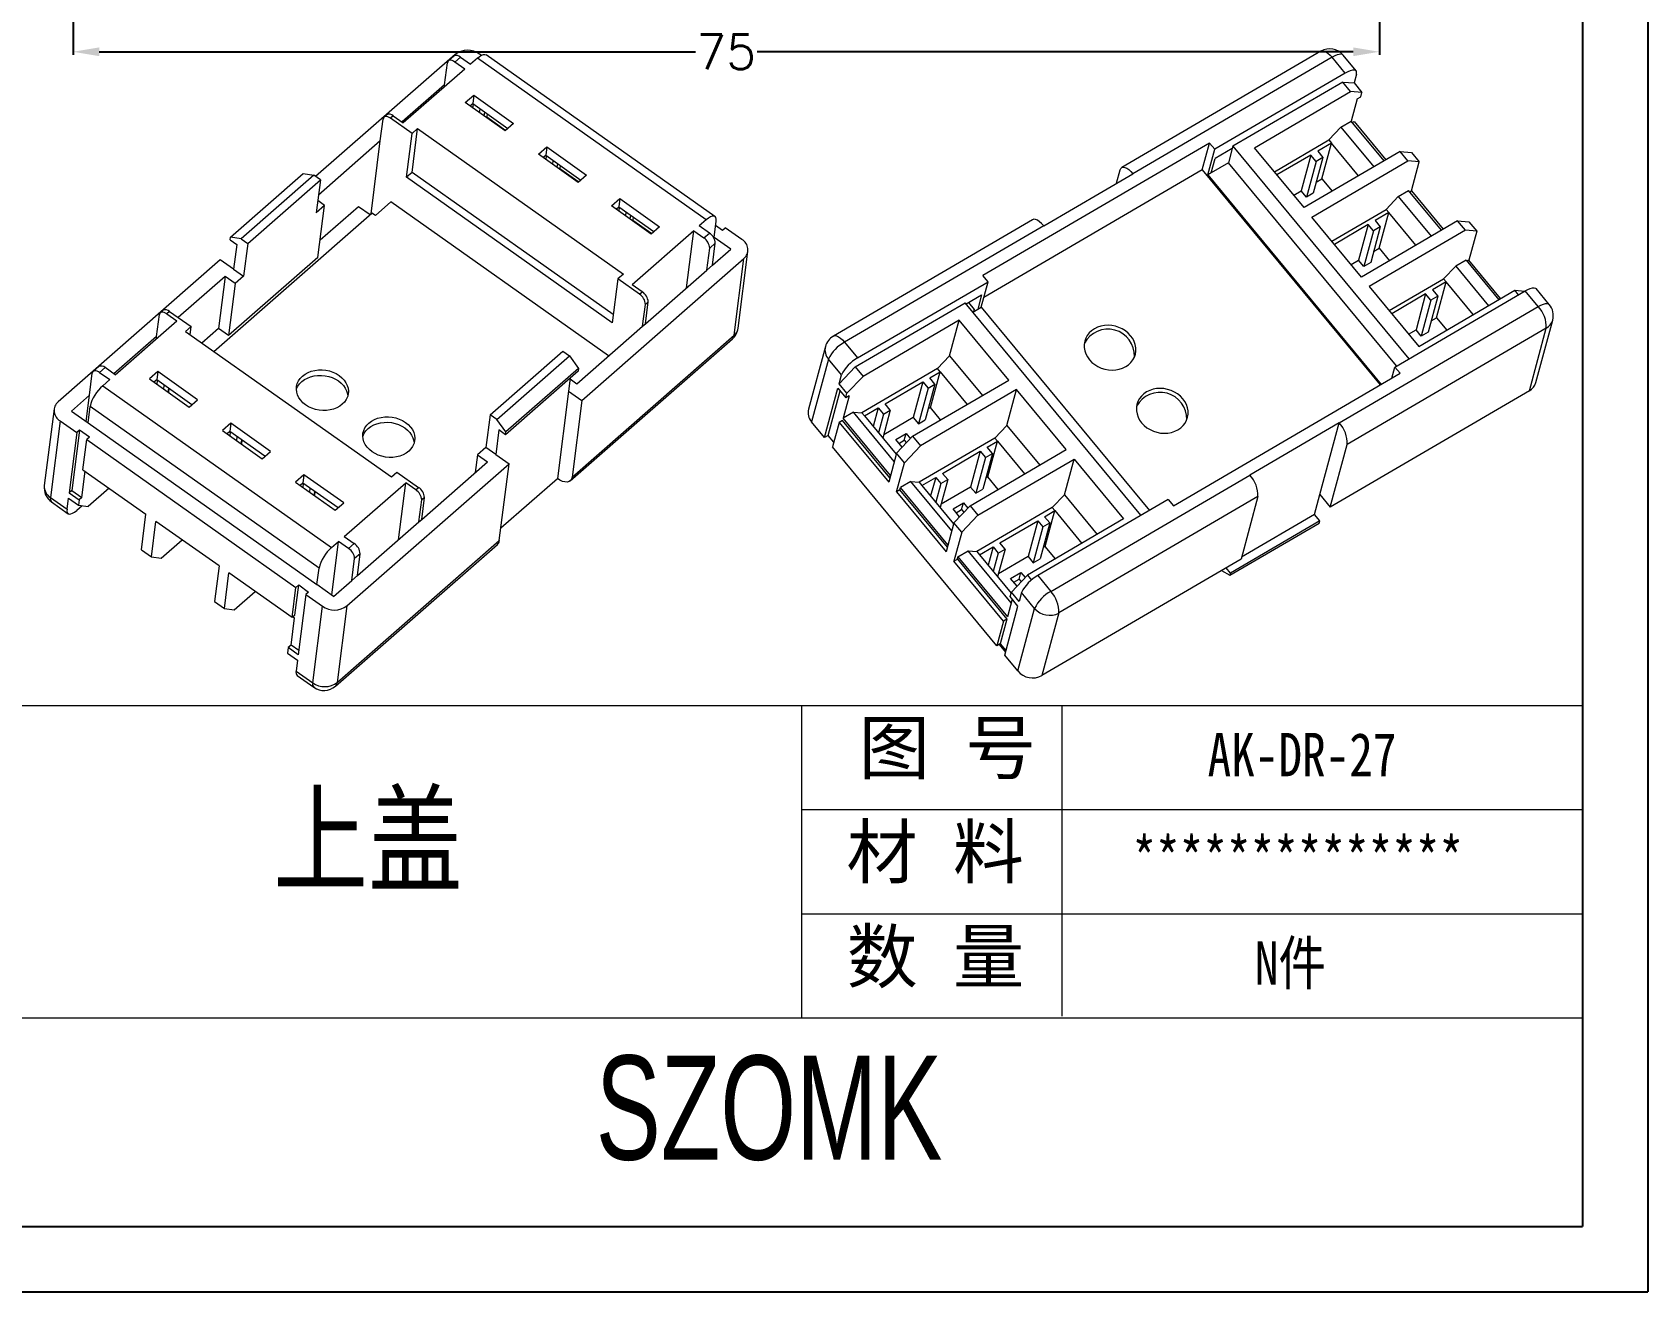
# Model space of a CAD drawing. Header units: inches. Extents: x 2617 to 3395, y 519 to 715.
# Drawn here: x 3058.4 to 3151.2, y 519 to 591.3 of the extents above; entities that cross this region are included whole.
import ezdxf

# ---------------------------------------------------------------- set-up
doc = ezdxf.new("R2010")
doc.units = ezdxf.units.IN
doc.layers.add('文字', color=81, linetype='Continuous')
doc.layers.add('粗实线', color=7, linetype='Continuous', lineweight=30)
doc.layers.add('细实线', color=3, linetype='Continuous', lineweight=9)
doc.styles.get("Standard").update_dxf_attribs({"font": 'txt', "bigfont": 'gbcbig.shx'})
doc.styles.add('宋体', font='', dxfattribs={"width": 0.8, "height": 3.5})
doc.styles.add('长仿宋', font='', dxfattribs={"width": 0.7, "height": 4})
doc.styles.get('宋体').set_extended_font_data('SimSun')
doc.styles.get('长仿宋').set_extended_font_data('SimSun')
doc.dimstyles.new('2', dxfattribs={"dimtxt": 2, "dimasz": 1.5, "dimexe": 0.18, "dimexo": 0.0625, "dimgap": 0.1, "dimtad": 0, "dimzin": 12, "dimdsep": 46, "dimtxsty": 'Standard', "dimcen": 0.5, "dimclrd": 3, "dimclre": 3, "dimadec": 0, "dimazin": 0, "dimtfac": 1, "dimtofl": 0, "dimtmove": 0, "dimatfit": 3, "dimfxl": 1, "dimtolj": 1, "dimtzin": 0, "dimarcsym": 0})

# ---------------------------------------------------------------- blocks, each defined once
blk = doc.blocks.new('*D194')
at = {"color": 3, "lineweight": -2}
for p, q in [((3060.757, 597.708), (3060.757, 590.027)), ((3135.757, 597.708), (3135.757, 590.027)), ((3062.257, 590.207), (3096.491, 590.207)), ((3134.257, 590.207), (3100.024, 590.207))]:
    blk.add_line(p, q, dxfattribs=at)
at = {"color": 3}
for points in [[(3062.257, 590.457), (3062.257, 589.957), (3060.757, 590.207)], [(3134.257, 590.457), (3134.257, 589.957), (3135.757, 590.207)]]:
    blk.add_solid(points, dxfattribs=at)
at = {"layer": 'Defpoints', "color": 0}
for p in [(3060.757, 597.77), (3135.757, 597.77), (3060.757, 590.207)]:
    blk.add_point(p, dxfattribs=at)
at = {"color": 0, "insert": (3098.257, 590.207), "char_height": 2, "attachment_point": 5}
blk.add_mtext('\\A1;75', dxfattribs=at)

msp = doc.modelspace()

# ---------------------------------------------------------------- linework, layer by layer
for p, q in [((3151.158, 675.993), (3151.158, 519.041)), ((3147.421, 672.257), (3147.421, 522.778)), ((2934.926, 522.778), (3147.421, 522.778)), ((2929.182, 519.041), (3151.158, 519.041))]:
    msp.add_line(p, q)
at = {"color": 7, "linetype": 'Continuous', "lineweight": 15}
for p, q in [((3082.692, 590.05), (3074.68, 583.047)), ((3082.623, 589.963), (3082.302, 589.682)), ((3082.992, 589.901), (3082.671, 589.62)), ((3082.992, 589.901), (3083.567, 589.494)), ((3083.969, 589.845), (3083.567, 589.494)), ((3097.112, 580.558), (3083.969, 589.845)), ((3084.193, 590.004), (3084.096, 590.073)), ((3097.61, 580.747), (3084.466, 590.033)), ((3132.396, 590.239), (3120.965, 583.561)), ((3133.039, 589.889), (3121.608, 583.211)), ((3133.789, 588.983), (3133.039, 589.889)), ((3134.421, 589.108), (3133.671, 590.013)), ((3083.246, 589.213), (3079.714, 586.126)), ((3082.09, 588.319), (3082.249, 589.575)), ((3083.246, 589.213), (3082.671, 589.62)), ((3133.789, 588.983), (3126.299, 584.608)), ((3134.439, 588.931), (3134.3, 588.418)), ((3082.09, 588.319), (3079.641, 586.178)), ((3082.073, 588.188), (3082.09, 588.319)), ((3133.65, 588.47), (3127.343, 584.786)), ((3134.1, 587.927), (3133.65, 588.47)), ((3133.65, 588.47), (3134.3, 588.418)), ((3134.3, 588.418), (3134.75, 587.875)), ((3083.277, 587.288), (3083.759, 587.709)), ((3085.564, 585.672), (3083.277, 587.288)), ((3083.542, 587.101), (3083.699, 587.238)), ((3083.759, 587.709), (3083.699, 587.238)), ((3083.699, 587.238), (3085.721, 585.809)), ((3083.717, 586.977), (3083.746, 587.205)), ((3083.759, 587.709), (3086.046, 586.093)), ((3128.581, 584.703), (3134.1, 587.927)), ((3134.75, 587.875), (3134.1, 587.927)), ((3134.483, 587.503), (3134.137, 586.221)), ((3134.483, 587.503), (3134.68, 587.618)), ((3134.68, 587.618), (3134.75, 587.875)), ((3078.397, 585.091), (3078.557, 586.348)), ((3078.77, 586.595), (3078.609, 586.455)), ((3079.139, 586.533), (3078.978, 586.392)), ((3080.217, 585.517), (3078.978, 586.392)), ((3079.139, 586.533), (3079.714, 586.126)), ((3084.098, 586.708), (3084.127, 586.935)), ((3084.36, 586.523), (3084.389, 586.75)), ((3084.479, 586.439), (3084.508, 586.465)), ((3084.532, 586.65), (3084.508, 586.465)), ((3084.508, 586.465), (3085.594, 585.698)), ((3133.546, 585.875), (3134.137, 586.221)), ((3136.02, 583.945), (3134.137, 586.221)), ((3134.197, 586.148), (3134.299, 586.207)), ((3134.299, 586.207), (3136.122, 584.005)), ((3079.897, 583.004), (3080.217, 585.517)), ((3080.538, 585.798), (3080.217, 585.517)), ((3080.218, 583.285), (3080.538, 585.798)), ((3080.538, 585.798), (3092.355, 577.449)), ((3085.098, 586.002), (3085.103, 586.044)), ((3086.046, 586.093), (3085.564, 585.672)), ((3132.85, 585.145), (3133.546, 585.875)), ((3133.546, 585.875), (3135.429, 583.599)), ((3078.397, 585.091), (3074.844, 581.985)), ((3077.865, 580.908), (3078.397, 585.091)), ((3087.47, 584.326), (3087.952, 584.747)), ((3089.758, 582.71), (3087.47, 584.326)), ((3087.952, 584.747), (3087.892, 584.275)), ((3087.952, 584.747), (3090.239, 583.131)), ((3125.999, 584.97), (3112.991, 577.371)), ((3125.584, 583.431), (3125.999, 584.97)), ((3125.904, 583.146), (3126.299, 584.608)), ((3126.299, 584.608), (3125.999, 584.97)), ((3127.308, 584.658), (3126.323, 584.082)), ((3127.311, 584.654), (3127.09, 583.833)), ((3127.343, 584.786), (3127.308, 584.658)), ((3127.311, 584.654), (3127.308, 584.658)), ((3127.343, 584.786), (3137.441, 572.582)), ((3131.428, 581.262), (3128.581, 584.703)), ((3129.726, 583.319), (3132.85, 585.145)), ((3136.947, 584.486), (3131.428, 581.262)), ((3133, 584.964), (3132.212, 584.503)), ((3132.212, 584.503), (3132.512, 584.141)), ((3132.446, 582.912), (3133, 584.964)), ((3132.85, 585.145), (3133, 584.964)), ((3134.553, 583.088), (3133, 584.964)), ((3137.396, 583.943), (3136.947, 584.486)), ((3136.947, 584.486), (3137.597, 584.434)), ((3137.597, 584.434), (3138.046, 583.891)), ((3087.735, 584.138), (3087.892, 584.275)), ((3087.892, 584.275), (3089.914, 582.847)), ((3087.91, 584.015), (3087.939, 584.242)), ((3088.292, 583.745), (3088.321, 583.973)), ((3088.553, 583.56), (3088.582, 583.788)), ((3088.672, 583.477), (3088.701, 583.502)), ((3088.725, 583.687), (3088.701, 583.502)), ((3088.701, 583.502), (3089.787, 582.735)), ((3125.584, 583.431), (3113.047, 576.107)), ((3120.664, 582.659), (3120.87, 583.422)), ((3125.584, 583.431), (3135.799, 571.085)), ((3126.101, 583.261), (3126.323, 584.082)), ((3127.09, 583.833), (3126.104, 583.257)), ((3136.739, 572.172), (3127.09, 583.833)), ((3131.818, 584.273), (3129.876, 583.138)), ((3131.818, 584.273), (3131.264, 582.221)), ((3132.117, 583.911), (3131.563, 581.859)), ((3132.117, 583.911), (3131.818, 584.273)), ((3131.878, 580.719), (3137.396, 583.943)), ((3132.512, 584.141), (3131.958, 582.089)), ((3132.512, 584.141), (3132.117, 583.911)), ((3138.046, 583.891), (3137.396, 583.943)), ((3137.596, 582.223), (3138.046, 583.891)), ((3069.788, 579.564), (3073.962, 583.212)), ((3074.573, 583.122), (3070.399, 579.474)), ((3070.781, 579.205), (3074.955, 582.853)), ((3073.962, 583.212), (3074.573, 583.122)), ((3074.955, 582.853), (3074.573, 583.122)), ((3074.955, 582.853), (3074.715, 580.968)), ((3080.218, 583.285), (3079.897, 583.004)), ((3091.715, 574.655), (3079.897, 583.004)), ((3091.774, 575.12), (3080.218, 583.285)), ((3089.422, 582.947), (3089.427, 582.989)), ((3090.239, 583.131), (3089.758, 582.71)), ((3116.483, 580.217), (3121.608, 583.211)), ((3126.101, 583.261), (3125.904, 583.146)), ((3125.904, 583.146), (3135.856, 571.119)), ((3126.104, 583.257), (3126.101, 583.261)), ((3132.13, 582.727), (3132.446, 582.912)), ((3132.446, 582.912), (3133.035, 582.201)), ((3075.196, 581.389), (3074.804, 581.667)), ((3078.994, 581.588), (3078.111, 580.816)), ((3091.505, 572.748), (3078.994, 581.588)), ((3091.664, 581.363), (3092.145, 581.784)), ((3092.145, 581.784), (3092.085, 581.313)), ((3092.145, 581.784), (3094.433, 580.168)), ((3130.84, 581.973), (3131.264, 582.221)), ((3131.563, 581.859), (3131.264, 582.221)), ((3131.958, 582.089), (3131.563, 581.859)), ((3136.147, 581.161), (3136.842, 581.891)), ((3136.842, 581.891), (3137.434, 582.237)), ((3136.842, 581.891), (3138.725, 579.616)), ((3139.317, 579.961), (3137.434, 582.237)), ((3137.494, 582.164), (3137.596, 582.223)), ((3137.596, 582.223), (3139.419, 580.021)), ((3068.829, 573.009), (3077.917, 580.953)), ((3075.196, 581.389), (3074.715, 580.968)), ((3074.817, 578.405), (3075.196, 581.389)), ((3074.946, 579.422), (3077.135, 581.335)), ((3077.135, 581.335), (3077.809, 580.858)), ((3078.111, 580.816), (3077.917, 580.953)), ((3093.951, 579.747), (3091.664, 581.363)), ((3091.929, 581.176), (3092.085, 581.313)), ((3092.085, 581.313), (3094.108, 579.884)), ((3092.104, 581.052), (3092.133, 581.279)), ((3092.485, 580.783), (3092.514, 581.01)), ((3092.747, 580.598), (3092.776, 580.825)), ((3092.918, 580.724), (3092.895, 580.54)), ((3115.84, 580.567), (3104.409, 573.889)), ((3134.725, 577.278), (3131.878, 580.719)), ((3133.022, 579.336), (3136.147, 581.161)), ((3136.297, 580.98), (3135.509, 580.519)), ((3135.743, 578.928), (3136.297, 580.98)), ((3136.147, 581.161), (3136.297, 580.98)), ((3137.849, 579.104), (3136.297, 580.98)), ((3096.39, 579.927), (3092.858, 576.84)), ((3092.865, 580.514), (3092.895, 580.54)), ((3092.895, 580.54), (3093.98, 579.773)), ((3093.615, 579.984), (3093.62, 580.027)), ((3094.433, 580.168), (3093.951, 579.747)), ((3095.974, 576.655), (3096.39, 579.927)), ((3096.39, 579.927), (3096.966, 579.52)), ((3097.112, 580.558), (3096.711, 580.208)), ((3097.287, 579.801), (3096.711, 580.208)), ((3096.966, 579.52), (3097.287, 579.801)), ((3097.555, 579.549), (3097.675, 580.491)), ((3097.644, 580.247), (3098.04, 579.967)), ((3098.04, 579.967), (3098.201, 580.108)), ((3099.154, 579.434), (3098.201, 580.108)), ((3116.483, 580.217), (3105.052, 573.538)), ((3135.114, 580.289), (3133.172, 579.154)), ((3135.114, 580.289), (3134.56, 578.237)), ((3140.243, 580.502), (3134.725, 577.278)), ((3135.414, 579.927), (3134.86, 577.875)), ((3135.414, 579.927), (3135.114, 580.289)), ((3140.693, 579.959), (3135.174, 576.735)), ((3135.808, 580.157), (3135.254, 578.105)), ((3135.808, 580.157), (3135.414, 579.927)), ((3135.509, 580.519), (3135.808, 580.157)), ((3140.693, 579.959), (3140.243, 580.502)), ((3140.243, 580.502), (3140.893, 580.45)), ((3141.343, 579.907), (3140.693, 579.959)), ((3140.893, 580.45), (3141.343, 579.907)), ((3141.343, 579.907), (3140.893, 578.239)), ((3069.768, 579.407), (3069.788, 579.564)), ((3069.768, 579.407), (3070.149, 579.137)), ((3070.399, 579.474), (3069.788, 579.564)), ((3070.149, 579.137), (3069.969, 577.724)), ((3070.399, 579.474), (3070.781, 579.205)), ((3070.781, 579.205), (3070.541, 577.32)), ((3097.147, 577.68), (3097.307, 578.937)), ((3097.628, 579.217), (3097.307, 578.937)), ((3097.468, 577.961), (3097.628, 579.217)), ((3097.468, 577.961), (3098.512, 578.873)), ((3097.55, 579.509), (3097.555, 579.549)), ((3098.512, 578.873), (3097.555, 579.549)), ((3098.944, 574.349), (3099.504, 578.747)), ((3135.426, 578.743), (3135.743, 578.928)), ((3135.743, 578.928), (3136.331, 578.217)), ((3069.207, 578.262), (3059.895, 570.123)), ((3069.969, 577.724), (3069.207, 578.262)), ((3074.817, 578.405), (3069.68, 573.914)), ((3089.963, 570.195), (3099.274, 578.334)), ((3097.147, 577.68), (3097.468, 577.961)), ((3098.714, 573.936), (3099.274, 578.334)), ((3134.136, 577.989), (3134.56, 578.237)), ((3134.86, 577.875), (3134.56, 578.237)), ((3135.254, 578.105), (3134.86, 577.875)), ((3139.444, 577.177), (3140.139, 577.907)), ((3140.73, 578.253), (3140.139, 577.907)), ((3140.139, 577.907), (3142.022, 575.632)), ((3140.73, 578.253), (3142.613, 575.977)), ((3140.893, 578.239), (3140.79, 578.18)), ((3142.715, 576.037), (3140.893, 578.239)), ((3069.487, 577.303), (3066.798, 574.952)), ((3069.487, 577.303), (3069.108, 574.318)), ((3070.059, 576.899), (3069.487, 577.303)), ((3070.059, 576.899), (3069.68, 573.914)), ((3069.969, 577.724), (3070.541, 577.32)), ((3070.541, 577.32), (3070.059, 576.899)), ((3092.034, 577.168), (3091.715, 574.655)), ((3092.355, 577.449), (3092.034, 577.168)), ((3093.273, 576.293), (3092.034, 577.168)), ((3093.615, 574.593), (3097.147, 577.68)), ((3105.801, 572.633), (3113.291, 577.008)), ((3112.896, 575.546), (3113.291, 577.008)), ((3113.291, 577.008), (3112.991, 577.371)), ((3136.319, 575.352), (3139.444, 577.177)), ((3139.594, 576.996), (3138.805, 576.535)), ((3139.039, 574.944), (3139.594, 576.996)), ((3139.444, 577.177), (3139.594, 576.996)), ((3141.146, 575.12), (3139.594, 576.996)), ((3093.434, 576.433), (3092.858, 576.84)), ((3093.273, 576.293), (3093.434, 576.433)), ((3112.03, 575.732), (3112.92, 576.252)), ((3112.92, 576.252), (3112.699, 575.431)), ((3135.174, 576.735), (3138.021, 573.294)), ((3138.411, 576.305), (3136.469, 575.17)), ((3136.638, 572.113), (3144.128, 576.488)), ((3138.411, 576.305), (3137.857, 574.253)), ((3138.021, 573.294), (3143.54, 576.518)), ((3138.711, 575.943), (3138.157, 573.891)), ((3138.711, 575.943), (3138.411, 576.305)), ((3139.105, 576.173), (3138.551, 574.121)), ((3139.105, 576.173), (3138.711, 575.943)), ((3138.805, 576.535), (3139.105, 576.173)), ((3143.748, 576.266), (3143.54, 576.518)), ((3143.54, 576.518), (3144.102, 576.473)), ((3144.877, 575.583), (3144.128, 576.488)), ((3145.509, 575.707), (3144.76, 576.613)), ((3065.554, 573.865), (3065.714, 575.121)), ((3065.927, 575.369), (3065.766, 575.228)), ((3066.296, 575.306), (3066.135, 575.166)), ((3066.135, 575.166), (3066.711, 574.759)), ((3066.296, 575.306), (3067.535, 574.431)), ((3093.455, 574.453), (3093.615, 575.709)), ((3093.775, 575.849), (3093.615, 575.709)), ((3093.615, 574.593), (3093.775, 575.849)), ((3105.662, 572.12), (3111.97, 575.805)), ((3122.068, 563.601), (3111.97, 575.805)), ((3112.161, 575.809), (3112.493, 575.407)), ((3112.418, 575.262), (3112.702, 575.428)), ((3112.493, 575.407), (3112.461, 575.287)), ((3112.699, 575.431), (3112.896, 575.546)), ((3112.702, 575.428), (3112.699, 575.431)), ((3112.896, 575.546), (3122.548, 563.881)), ((3133.446, 568.904), (3144.877, 575.583)), ((3063.179, 571.672), (3066.711, 574.759)), ((3067.214, 574.15), (3067.535, 574.431)), ((3067.214, 574.15), (3079.031, 565.801)), ((3067.475, 573.965), (3067.535, 574.431)), ((3069.108, 574.318), (3068.155, 573.485)), ((3069.68, 573.914), (3069.108, 574.318)), ((3089.682, 571.155), (3093.455, 574.453)), ((3093.455, 574.453), (3093.615, 574.593)), ((3111.631, 574.801), (3106.112, 571.577)), ((3111.077, 572.749), (3111.631, 574.801)), ((3114.478, 571.36), (3111.631, 574.801)), ((3145.338, 574.345), (3133.907, 567.667)), ((3137.433, 574.005), (3137.857, 574.253)), ((3138.157, 573.891), (3137.857, 574.253)), ((3138.551, 574.121), (3138.157, 573.891)), ((3138.723, 574.759), (3139.039, 574.944)), ((3139.039, 574.944), (3139.628, 574.233)), ((3144.369, 570.754), (3145.338, 574.345)), ((3144.735, 571.218), (3145.704, 574.809)), ((3065.554, 573.865), (3063.105, 571.724)), ((3065.538, 573.734), (3065.554, 573.865)), ((3089.299, 565.583), (3098.61, 573.722)), ((3089.403, 565.797), (3098.714, 573.936)), ((3103.948, 573.286), (3102.978, 569.695)), ((3105.052, 573.538), (3105.801, 572.633)), ((3084.694, 569.374), (3088.868, 573.023)), ((3085.076, 569.105), (3089.25, 572.753)), ((3088.868, 573.023), (3089.25, 572.753)), ((3089.25, 572.753), (3089.781, 572.035)), ((3104.125, 572.565), (3103.155, 568.974)), ((3104.874, 571.659), (3104.125, 572.565)), ((3110.381, 572.019), (3111.077, 572.749)), ((3111.077, 572.749), (3112.96, 570.473)), ((3061.701, 570.497), (3061.861, 571.753)), ((3062.234, 572.141), (3061.913, 571.86)), ((3062.603, 572.079), (3062.282, 571.798)), ((3062.282, 571.798), (3062.858, 571.391)), ((3062.457, 571.041), (3062.858, 571.391)), ((3063.179, 571.672), (3062.603, 572.079)), ((3065.618, 571.852), (3065.137, 571.431)), ((3065.137, 571.431), (3067.424, 569.815)), ((3065.558, 571.381), (3065.402, 571.244)), ((3065.618, 571.852), (3065.558, 571.381)), ((3067.58, 569.952), (3065.558, 571.381)), ((3065.576, 571.12), (3065.605, 571.347)), ((3067.905, 570.236), (3065.618, 571.852)), ((3089.761, 571.878), (3085.587, 568.23)), ((3089.781, 572.035), (3085.607, 568.387)), ((3089.294, 571.47), (3089.2, 570.734)), ((3089.289, 571.432), (3089.682, 571.155)), ((3089.781, 572.035), (3089.761, 571.878)), ((3104.736, 571.146), (3105.662, 572.12)), ((3104.736, 571.146), (3104.874, 571.659)), ((3106.112, 571.577), (3105.185, 570.603)), ((3105.662, 572.12), (3106.112, 571.577)), ((3110.381, 572.019), (3106.045, 569.485)), ((3108.959, 568.136), (3114.478, 571.36)), ((3109.94, 571.492), (3110.531, 571.837)), ((3110.24, 571.13), (3109.94, 571.492)), ((3109.977, 569.785), (3110.531, 571.837)), ((3110.531, 571.837), (3110.381, 572.019)), ((3110.531, 571.837), (3112.084, 569.961)), ((3123.93, 564.151), (3136.938, 571.751)), ((3136.466, 571.475), (3136.638, 572.113)), ((3136.638, 572.113), (3136.938, 571.751)), ((3061.701, 570.497), (3060.658, 569.584)), ((3061.509, 568.983), (3061.701, 570.497)), ((3062.457, 571.041), (3075.6, 561.754)), ((3065.958, 570.851), (3065.987, 571.078)), ((3066.22, 570.666), (3066.248, 570.893)), ((3066.26, 570.885), (3066.231, 570.658)), ((3089.2, 570.734), (3088.561, 565.707)), ((3089.2, 570.734), (3089.963, 570.195)), ((3103.904, 568.068), (3104.666, 570.89)), ((3104.102, 568.184), (3104.791, 570.739)), ((3104.666, 570.89), (3105.116, 570.347)), ((3105.185, 570.603), (3104.736, 571.146)), ((3105.313, 570.462), (3104.967, 569.179)), ((3105.116, 570.347), (3105.185, 570.603)), ((3105.313, 570.462), (3105.116, 570.347)), ((3107.378, 569.995), (3109.546, 571.262)), ((3109.546, 571.262), (3108.992, 569.21)), ((3109.845, 570.9), (3109.291, 568.848)), ((3114.927, 570.817), (3109.409, 567.593)), ((3109.546, 571.262), (3109.845, 570.9)), ((3110.24, 571.13), (3109.686, 569.078)), ((3109.845, 570.9), (3110.24, 571.13)), ((3114.373, 568.765), (3114.927, 570.817)), ((3117.774, 567.376), (3114.927, 570.817)), ((3144.369, 570.754), (3132.937, 564.076)), ((3059.666, 569.711), (3059.106, 565.313)), ((3060.658, 569.584), (3061.615, 568.908)), ((3061.615, 568.908), (3061.735, 569.851)), ((3074.878, 560.565), (3061.735, 569.851)), ((3067.424, 569.815), (3067.905, 570.236)), ((3089.963, 570.195), (3089.403, 565.797)), ((3105.558, 569.525), (3104.967, 569.179)), ((3105.558, 569.525), (3106.045, 569.485)), ((3107.904, 566.689), (3105.558, 569.525)), ((3106.045, 569.485), (3106.195, 569.304)), ((3106.195, 569.304), (3106.984, 569.765)), ((3106.984, 569.765), (3106.696, 568.699)), ((3106.984, 569.765), (3107.283, 569.403)), ((3107.677, 569.633), (3107.246, 568.035)), ((3107.283, 569.403), (3107.677, 569.633)), ((3107.677, 569.633), (3107.378, 569.995)), ((3109.977, 569.785), (3109.858, 569.716)), ((3110.565, 569.075), (3109.977, 569.785)), ((3060.016, 569.023), (3059.456, 564.625)), ((3060.016, 569.023), (3060.969, 568.35)), ((3061.615, 568.908), (3074.758, 559.622)), ((3069.811, 568.889), (3069.33, 568.468)), ((3069.811, 568.889), (3069.751, 568.418)), ((3072.099, 567.273), (3069.811, 568.889)), ((3084.694, 569.374), (3084.455, 567.489)), ((3085.076, 569.105), (3084.694, 569.374)), ((3085.607, 568.387), (3085.076, 569.105)), ((3103.904, 568.068), (3103.155, 568.974)), ((3104.735, 568.936), (3104.354, 567.525)), ((3104.932, 569.051), (3104.735, 568.936)), ((3104.735, 568.936), (3107.582, 565.495)), ((3107.654, 565.762), (3104.932, 569.051)), ((3107.689, 565.89), (3104.967, 569.179)), ((3106.195, 569.304), (3108.016, 567.104)), ((3107.283, 569.403), (3106.996, 568.337)), ((3108.992, 569.21), (3107.296, 568.219)), ((3108.992, 569.21), (3109.291, 568.848)), ((3109.291, 568.848), (3109.686, 569.078)), ((3113.678, 568.035), (3114.373, 568.765)), ((3114.373, 568.765), (3116.256, 566.489)), ((3133.446, 568.904), (3128.321, 565.911)), ((3132.338, 564.8), (3133.446, 568.904)), ((3060.969, 568.35), (3060.529, 564.894)), ((3061.129, 568.49), (3060.69, 565.035)), ((3061.129, 568.49), (3060.969, 568.35)), ((3061.701, 568.086), (3061.129, 568.49)), ((3061.321, 566.218), (3061.541, 567.946)), ((3061.701, 568.086), (3061.541, 567.946)), ((3061.541, 567.946), (3073.548, 559.462)), ((3069.33, 568.468), (3071.617, 566.852)), ((3069.751, 568.418), (3069.595, 568.281)), ((3071.774, 566.989), (3069.751, 568.418)), ((3069.77, 568.157), (3069.799, 568.385)), ((3070.151, 567.888), (3070.18, 568.115)), ((3070.413, 567.703), (3070.442, 567.93)), ((3070.453, 567.922), (3070.424, 567.695)), ((3085.206, 568.499), (3085.026, 567.085)), ((3085.587, 568.23), (3085.206, 568.499)), ((3085.587, 568.23), (3085.607, 568.387)), ((3104.102, 568.184), (3103.904, 568.068)), ((3104.426, 567.792), (3104.102, 568.184)), ((3107.987, 567.951), (3108.578, 568.296)), ((3108.357, 567.504), (3107.987, 567.951)), ((3108.032, 567.162), (3108.959, 568.136)), ((3108.167, 567.733), (3108.474, 567.912)), ((3108.474, 567.912), (3108.578, 568.296)), ((3108.474, 567.912), (3108.6, 567.759)), ((3109.409, 567.593), (3108.482, 566.619)), ((3108.578, 568.296), (3108.826, 567.996)), ((3108.959, 568.136), (3109.409, 567.593)), ((3113.678, 568.035), (3109.342, 565.501)), ((3113.237, 567.508), (3113.828, 567.853)), ((3113.274, 565.801), (3113.828, 567.853)), ((3113.828, 567.853), (3113.678, 568.035)), ((3113.828, 567.853), (3115.38, 565.977)), ((3132.937, 564.076), (3133.907, 567.667)), ((3071.617, 566.852), (3072.099, 567.273)), ((3080.772, 563.366), (3084.545, 566.664)), ((3083.973, 567.068), (3083.844, 566.051)), ((3084.455, 567.489), (3083.973, 567.068)), ((3083.973, 567.068), (3084.545, 566.664)), ((3085.026, 567.085), (3084.455, 567.489)), ((3085.026, 567.085), (3085.789, 566.547)), ((3113.794, 556.116), (3104.354, 567.525)), ((3108.032, 567.162), (3107.582, 565.495)), ((3108.482, 566.619), (3108.032, 567.162)), ((3110.674, 566.011), (3112.842, 567.278)), ((3112.256, 564.152), (3117.774, 567.376)), ((3112.842, 567.278), (3112.288, 565.226)), ((3113.142, 566.916), (3112.588, 564.864)), ((3112.705, 563.609), (3118.224, 566.833)), ((3112.842, 567.278), (3113.142, 566.916)), ((3113.536, 567.146), (3112.982, 565.094)), ((3113.142, 566.916), (3113.536, 567.146)), ((3113.536, 567.146), (3113.237, 567.508)), ((3117.67, 564.781), (3118.224, 566.833)), ((3118.224, 566.833), (3121.071, 563.392)), ((3061.261, 564.631), (3061.452, 566.126)), ((3061.321, 566.218), (3064.942, 563.659)), ((3074.005, 565.927), (3073.523, 565.506)), ((3074.005, 565.927), (3073.945, 565.455)), ((3076.292, 564.311), (3074.005, 565.927)), ((3076.478, 558.407), (3085.789, 566.547)), ((3079.031, 565.801), (3079.352, 566.082)), ((3079.352, 566.082), (3080.591, 565.207)), ((3085.229, 562.148), (3085.789, 566.547)), ((3108.031, 564.952), (3108.482, 566.619)), ((3109.492, 565.32), (3110.28, 565.781)), ((3110.28, 565.781), (3109.992, 564.715)), ((3110.28, 565.781), (3110.58, 565.419)), ((3110.974, 565.649), (3110.674, 566.011)), ((3113.274, 565.801), (3113.154, 565.732)), ((3113.862, 565.091), (3113.274, 565.801)), ((3116.89, 559.232), (3128.321, 565.911)), ((3060.69, 565.035), (3060.529, 564.894)), ((3060.529, 564.894), (3061.101, 564.49)), ((3060.69, 565.035), (3061.261, 564.631)), ((3062.822, 565.157), (3061.623, 564.109)), ((3073.523, 565.506), (3075.81, 563.89)), ((3073.945, 565.455), (3073.788, 565.318)), ((3075.967, 564.027), (3073.945, 565.455)), ((3073.963, 565.195), (3073.992, 565.422)), ((3074.344, 564.926), (3074.373, 565.153)), ((3074.606, 564.741), (3074.635, 564.968)), ((3074.646, 564.96), (3074.617, 564.732)), ((3076.323, 562.386), (3079.855, 565.473)), ((3079.438, 562.201), (3079.855, 565.473)), ((3080.43, 565.066), (3079.855, 565.473)), ((3080.43, 565.066), (3080.591, 565.207)), ((3085.322, 562.876), (3088.561, 565.707)), ((3108.229, 565.067), (3108.031, 564.952)), ((3108.031, 564.952), (3110.879, 561.511)), ((3108.229, 565.067), (3108.263, 565.195)), ((3110.95, 561.778), (3108.229, 565.067)), ((3108.855, 565.541), (3108.263, 565.195)), ((3110.985, 561.906), (3108.263, 565.195)), ((3108.855, 565.541), (3109.342, 565.501)), ((3111.201, 562.705), (3108.855, 565.541)), ((3109.342, 565.501), (3109.492, 565.32)), ((3109.492, 565.32), (3111.313, 563.12)), ((3110.58, 565.419), (3110.292, 564.353)), ((3110.974, 565.649), (3110.542, 564.051)), ((3110.58, 565.419), (3110.974, 565.649)), ((3112.288, 565.226), (3110.592, 564.235)), ((3112.288, 565.226), (3112.588, 564.864)), ((3112.588, 564.864), (3112.982, 565.094)), ((3132.026, 563.646), (3132.338, 564.8)), ((3132.338, 564.8), (3132.937, 564.076)), ((3059.456, 564.625), (3060.409, 563.952)), ((3059.521, 564.37), (3060.474, 563.696)), ((3060.409, 563.952), (3060.489, 564.58)), ((3060.489, 564.58), (3061.061, 564.176)), ((3061.275, 564.15), (3060.971, 563.885)), ((3061.101, 564.49), (3061.061, 564.176)), ((3061.061, 564.176), (3061.623, 564.109)), ((3061.261, 564.631), (3061.101, 564.49)), ((3075.81, 563.89), (3076.292, 564.311)), ((3080.612, 563.226), (3080.772, 564.483)), ((3080.932, 564.623), (3080.772, 564.483)), ((3080.772, 563.366), (3080.932, 564.623)), ((3111.283, 563.967), (3111.875, 564.312)), ((3111.654, 563.52), (3111.283, 563.967)), ((3111.329, 563.178), (3112.256, 564.152)), ((3111.464, 563.749), (3111.771, 563.928)), ((3111.771, 563.928), (3111.875, 564.312)), ((3111.771, 563.928), (3111.897, 563.775)), ((3111.875, 564.312), (3112.123, 564.012)), ((3112.256, 564.152), (3112.705, 563.609)), ((3116.975, 564.051), (3112.639, 561.517)), ((3123.63, 564.513), (3116.14, 560.138)), ((3116.975, 564.051), (3117.67, 564.781)), ((3117.124, 563.869), (3116.975, 564.051)), ((3128.782, 564.673), (3117.35, 557.995)), ((3117.67, 564.781), (3119.553, 562.505)), ((3123.63, 564.513), (3123.93, 564.151)), ((3128.782, 564.673), (3127.812, 561.082)), ((3064.682, 561.617), (3064.942, 563.659)), ((3065.254, 561.213), (3065.514, 563.255)), ((3069.135, 560.697), (3065.514, 563.255)), ((3077.08, 560.139), (3080.612, 563.226)), ((3080.612, 563.226), (3080.772, 563.366)), ((3111.329, 563.178), (3110.879, 561.511)), ((3111.778, 562.635), (3111.329, 563.178)), ((3112.705, 563.609), (3111.778, 562.635)), ((3113.971, 562.027), (3116.139, 563.294)), ((3121.071, 563.392), (3115.552, 560.168)), ((3116.139, 563.294), (3115.585, 561.242)), ((3116.139, 563.294), (3116.439, 562.932)), ((3116.833, 563.162), (3116.279, 561.11)), ((3116.439, 562.932), (3116.833, 563.162)), ((3116.533, 563.524), (3117.124, 563.869)), ((3116.833, 563.162), (3116.533, 563.524)), ((3116.57, 561.817), (3117.124, 563.869)), ((3117.124, 563.869), (3118.677, 561.993)), ((3127.166, 560.162), (3132.291, 563.156)), ((3132.326, 563.284), (3127.201, 560.29)), ((3132.026, 563.646), (3127.845, 561.204)), ((3132.326, 563.284), (3132.026, 563.646)), ((3132.291, 563.156), (3132.326, 563.284)), ((3065.816, 561.146), (3067.015, 562.195)), ((3075.6, 561.754), (3076.002, 562.105)), ((3075.609, 559.021), (3076.002, 562.105)), ((3075.918, 554.009), (3085.229, 562.148)), ((3076.577, 561.698), (3076.002, 562.105)), ((3076.323, 562.386), (3076.898, 561.979)), ((3111.778, 562.635), (3111.328, 560.968)), ((3114.271, 561.665), (3113.971, 562.027)), ((3116.439, 562.932), (3115.885, 560.88)), ((3064.682, 561.617), (3065.254, 561.213)), ((3065.254, 561.213), (3065.816, 561.146)), ((3075.814, 553.795), (3085.125, 561.934)), ((3076.577, 561.698), (3076.898, 561.979)), ((3076.759, 559.858), (3076.919, 561.115)), ((3077.24, 561.395), (3076.919, 561.115)), ((3077.08, 560.139), (3077.24, 561.395)), ((3111.525, 561.083), (3111.56, 561.211)), ((3111.56, 561.211), (3112.151, 561.557)), ((3111.56, 561.211), (3114.407, 557.771)), ((3112.151, 561.557), (3112.639, 561.517)), ((3114.623, 558.57), (3112.151, 561.557)), ((3112.639, 561.517), (3112.788, 561.336)), ((3112.788, 561.336), (3113.577, 561.797)), ((3112.788, 561.336), (3114.609, 559.136)), ((3113.577, 561.797), (3113.289, 560.731)), ((3113.577, 561.797), (3113.876, 561.435)), ((3113.876, 561.435), (3113.589, 560.369)), ((3114.271, 561.665), (3113.839, 560.067)), ((3113.876, 561.435), (3114.271, 561.665)), ((3115.585, 561.242), (3113.889, 560.251)), ((3115.585, 561.242), (3115.885, 560.88)), ((3115.885, 560.88), (3116.279, 561.11)), ((3116.57, 561.817), (3116.451, 561.748)), ((3117.159, 561.107), (3116.57, 561.817)), ((3069.135, 560.697), (3068.876, 558.655)), ((3069.447, 558.251), (3069.707, 560.293)), ((3073.329, 557.734), (3069.707, 560.293)), ((3074.758, 559.622), (3074.878, 560.565)), ((3111.328, 560.968), (3111.525, 561.083)), ((3114.175, 557.527), (3111.328, 560.968)), ((3111.525, 561.083), (3114.372, 557.642)), ((3114.58, 559.983), (3115.171, 560.328)), ((3114.625, 559.194), (3115.552, 560.168)), ((3115.067, 559.944), (3115.171, 560.328)), ((3115.171, 560.328), (3115.419, 560.029)), ((3115.552, 560.168), (3115.785, 559.887)), ((3127.812, 561.082), (3116.381, 554.404)), ((3126.689, 560.426), (3127.166, 560.162)), ((3127.201, 560.29), (3126.958, 560.583)), ((3127.201, 560.29), (3127.166, 560.162)), ((3073.329, 557.734), (3073.548, 559.462)), ((3073.489, 557.875), (3073.709, 559.602)), ((3073.709, 559.602), (3073.548, 559.462)), ((3073.709, 559.602), (3074.281, 559.198)), ((3075.715, 558.946), (3074.758, 559.622)), ((3075.715, 558.946), (3076.759, 559.858)), ((3077.08, 560.139), (3076.759, 559.858)), ((3114.95, 559.536), (3114.58, 559.983)), ((3114.761, 559.765), (3115.067, 559.944)), ((3115.067, 559.944), (3115.193, 559.791)), ((3116.14, 560.138), (3116.89, 559.232)), ((3068.876, 558.655), (3069.447, 558.251)), ((3070.01, 558.184), (3071.209, 559.232)), ((3074.12, 559.058), (3073.681, 555.602)), ((3074.281, 559.198), (3074.12, 559.058)), ((3074.12, 559.058), (3075.073, 558.385)), ((3074.514, 553.987), (3075.073, 558.385)), ((3076.478, 558.407), (3075.918, 554.009)), ((3114.244, 555.573), (3115.006, 558.395)), ((3114.681, 558.787), (3114.407, 557.771)), ((3114.556, 558.938), (3114.625, 559.194)), ((3115.006, 558.395), (3114.556, 558.938)), ((3115.075, 558.651), (3114.625, 559.194)), ((3115.213, 559.164), (3115.075, 558.651)), ((3115.963, 558.259), (3115.213, 559.164)), ((3069.447, 558.251), (3070.01, 558.184)), ((3073.269, 556.147), (3073.469, 557.717)), ((3073.489, 557.875), (3073.329, 557.734)), ((3073.381, 557.78), (3073.469, 557.717)), ((3114.175, 557.527), (3113.794, 556.116)), ((3114.372, 557.642), (3113.991, 556.232)), ((3114.372, 557.642), (3114.175, 557.527)), ((3114.993, 554.668), (3115.963, 558.259)), ((3117.35, 557.995), (3116.381, 554.404)), ((3073.109, 556.006), (3073.069, 555.692)), ((3073.069, 555.692), (3073.641, 555.288)), ((3073.269, 556.147), (3073.109, 556.006)), ((3073.681, 555.602), (3073.109, 556.006)), ((3073.71, 555.835), (3073.269, 556.147)), ((3113.991, 556.232), (3113.794, 556.116)), ((3113.927, 556.194), (3114.292, 555.752)), ((3113.991, 556.232), (3114.316, 555.84)), ((3114.993, 554.668), (3114.244, 555.573)), ((3073.641, 555.288), (3073.561, 554.66)), ((3073.561, 554.66), (3074.514, 553.987)), ((3073.626, 554.404), (3074.579, 553.731))]:
    msp.add_line(p, q, dxfattribs=at)
at = {"color": 7, "linetype": 'Continuous', "lineweight": 15, "flags": 128}
for points in [[(3083.969, 589.845), (3084.092, 589.942), (3084.208, 590.012), (3084.312, 590.051), (3084.399, 590.058), (3084.466, 590.033)], [(3082.671, 589.62), (3082.595, 589.667), (3082.522, 589.699), (3082.452, 589.717), (3082.389, 589.718), (3082.336, 589.704), (3082.294, 589.675), (3082.265, 589.631), (3082.249, 589.575)], [(3134.439, 588.931), (3134.45, 589.022), (3134.432, 589.092), (3134.383, 589.138), (3134.306, 589.159), (3134.203, 589.153), (3134.08, 589.121), (3133.94, 589.063), (3133.789, 588.983)], [(3078.978, 586.392), (3078.903, 586.439), (3078.829, 586.472), (3078.76, 586.489), (3078.697, 586.491), (3078.644, 586.477), (3078.601, 586.447), (3078.572, 586.404), (3078.557, 586.348)], [(3120.87, 583.422), (3120.908, 583.508), (3120.969, 583.563), (3121.048, 583.585), (3121.143, 583.572), (3121.251, 583.526), (3121.368, 583.449), (3121.488, 583.342), (3121.608, 583.211)], [(3097.675, 580.491), (3097.678, 580.603), (3097.656, 580.689), (3097.611, 580.746), (3097.543, 580.771), (3097.456, 580.764), (3097.352, 580.725), (3097.236, 580.656), (3097.112, 580.558)], [(3116.483, 580.217), (3116.364, 580.348), (3116.243, 580.455), (3116.127, 580.533), (3116.019, 580.579), (3115.923, 580.591), (3115.844, 580.569), (3115.84, 580.567)], [(3144.128, 576.488), (3144.279, 576.568), (3144.419, 576.625), (3144.543, 576.658), (3144.645, 576.664), (3144.722, 576.643), (3144.76, 576.613)], [(3066.135, 575.166), (3066.06, 575.213), (3065.986, 575.245), (3065.917, 575.263), (3065.854, 575.264), (3065.801, 575.25), (3065.758, 575.221), (3065.729, 575.177), (3065.714, 575.121)], [(3119.109, 572.53), (3119.249, 572.382), (3119.41, 572.251), (3119.589, 572.141), (3119.782, 572.052), (3119.986, 571.987), (3120.196, 571.947), (3120.408, 571.933), (3120.618, 571.945), (3120.821, 571.983), (3121.013, 572.047), (3121.19, 572.134), (3121.349, 572.243), (3121.487, 572.373), (3121.6, 572.519), (3121.687, 572.68), (3121.745, 572.852), (3121.774, 573.031), (3121.772, 573.214), (3121.74, 573.398), (3121.679, 573.577), (3121.59, 573.75), (3121.474, 573.911), (3121.334, 574.059), (3121.173, 574.189), (3120.993, 574.3), (3120.8, 574.389), (3120.596, 574.454), (3120.386, 574.494), (3120.174, 574.508), (3119.965, 574.496), (3119.762, 574.458), (3119.57, 574.394), (3119.392, 574.307), (3119.233, 574.198), (3119.095, 574.068), (3118.982, 573.922), (3118.895, 573.761), (3118.837, 573.589), (3118.809, 573.41), (3118.81, 573.227), (3118.842, 573.043), (3118.903, 572.864), (3118.993, 572.691), (3119.109, 572.53)], [(3062.282, 571.798), (3062.207, 571.845), (3062.133, 571.877), (3062.064, 571.895), (3062.001, 571.897), (3061.948, 571.882), (3061.906, 571.853), (3061.876, 571.809), (3061.861, 571.753)], [(3074.108, 569.941), (3073.955, 570.065), (3073.825, 570.203), (3073.72, 570.353), (3073.643, 570.512), (3073.595, 570.676), (3073.576, 570.843), (3073.589, 571.008), (3073.631, 571.169), (3073.703, 571.321), (3073.802, 571.463), (3073.928, 571.591), (3074.077, 571.703), (3074.246, 571.796), (3074.431, 571.868), (3074.63, 571.918), (3074.838, 571.945), (3075.051, 571.949), (3075.264, 571.929), (3075.473, 571.885), (3075.674, 571.819), (3075.862, 571.732), (3076.035, 571.625), (3076.188, 571.502), (3076.318, 571.364), (3076.423, 571.214), (3076.5, 571.055), (3076.548, 570.891), (3076.567, 570.724), (3076.554, 570.559), (3076.512, 570.398), (3076.44, 570.245), (3076.341, 570.103), (3076.215, 569.975), (3076.066, 569.864), (3075.897, 569.771), (3075.712, 569.699), (3075.513, 569.648), (3075.305, 569.621), (3075.092, 569.618), (3074.879, 569.638), (3074.67, 569.682), (3074.469, 569.748), (3074.281, 569.835), (3074.108, 569.941)], [(3073.577, 570.814), (3073.591, 570.854), (3073.663, 571.007), (3073.762, 571.149), (3073.888, 571.277), (3074.037, 571.389), (3074.206, 571.482), (3074.391, 571.554), (3074.59, 571.604), (3074.798, 571.631), (3075.011, 571.635), (3075.224, 571.614), (3075.433, 571.571), (3075.634, 571.505), (3075.822, 571.418), (3075.995, 571.311), (3076.148, 571.188), (3076.278, 571.049), (3076.383, 570.899), (3076.46, 570.741), (3076.508, 570.576), (3076.526, 570.439)], [(3122.105, 568.908), (3122.245, 568.76), (3122.407, 568.63), (3122.586, 568.519), (3122.779, 568.43), (3122.983, 568.365), (3123.193, 568.325), (3123.405, 568.311), (3123.615, 568.323), (3123.818, 568.362), (3124.01, 568.425), (3124.187, 568.512), (3124.346, 568.622), (3124.484, 568.751), (3124.597, 568.897), (3124.684, 569.058), (3124.742, 569.23), (3124.771, 569.409), (3124.769, 569.592), (3124.737, 569.776), (3124.676, 569.955), (3124.587, 570.128), (3124.471, 570.29), (3124.331, 570.437), (3124.169, 570.568), (3123.99, 570.678), (3123.797, 570.767), (3123.593, 570.832), (3123.383, 570.872), (3123.171, 570.886), (3122.961, 570.874), (3122.759, 570.836), (3122.566, 570.772), (3122.389, 570.685), (3122.23, 570.576), (3122.092, 570.447), (3121.979, 570.3), (3121.892, 570.139), (3121.834, 569.967), (3121.806, 569.788), (3121.807, 569.605), (3121.839, 569.422), (3121.9, 569.242), (3121.99, 569.069), (3122.105, 568.908)], [(3077.92, 567.248), (3077.767, 567.372), (3077.637, 567.51), (3077.532, 567.66), (3077.455, 567.819), (3077.407, 567.983), (3077.388, 568.149), (3077.401, 568.315), (3077.443, 568.475), (3077.515, 568.628), (3077.614, 568.77), (3077.74, 568.898), (3077.889, 569.01), (3078.058, 569.103), (3078.243, 569.175), (3078.442, 569.225), (3078.65, 569.252), (3078.863, 569.256), (3079.076, 569.235), (3079.285, 569.192), (3079.486, 569.126), (3079.674, 569.038), (3079.847, 568.932), (3080, 568.809), (3080.13, 568.67), (3080.235, 568.52), (3080.312, 568.362), (3080.36, 568.197), (3080.379, 568.031), (3080.366, 567.866), (3080.324, 567.705), (3080.252, 567.552), (3080.153, 567.41), (3080.027, 567.282), (3079.878, 567.17), (3079.709, 567.078), (3079.524, 567.005), (3079.325, 566.955), (3079.117, 566.928), (3078.904, 566.925), (3078.691, 566.945), (3078.482, 566.989), (3078.281, 567.055), (3078.093, 567.142), (3077.92, 567.248)], [(3077.389, 568.121), (3077.403, 568.161), (3077.475, 568.314), (3077.574, 568.456), (3077.7, 568.584), (3077.849, 568.696), (3078.018, 568.788), (3078.203, 568.861), (3078.402, 568.911), (3078.61, 568.938), (3078.823, 568.941), (3079.036, 568.921), (3079.245, 568.877), (3079.446, 568.811), (3079.634, 568.724), (3079.807, 568.618), (3079.96, 568.494), (3080.09, 568.356), (3080.195, 568.206), (3080.272, 568.047), (3080.32, 567.883), (3080.338, 567.745)], [(3089.403, 565.797), (3089.373, 565.685), (3089.315, 565.598), (3089.23, 565.539), (3089.123, 565.51), (3088.998, 565.514), (3088.859, 565.549), (3088.711, 565.614), (3088.561, 565.707)], [(3060.409, 563.952), (3060.406, 563.84), (3060.427, 563.754), (3060.473, 563.697), (3060.541, 563.672), (3060.628, 563.679), (3060.732, 563.718), (3060.848, 563.787), (3060.971, 563.885)]]:
    msp.add_lwpolyline(points, dxfattribs=at)
at = {"color": 8, "linetype": 'Continuous', "lineweight": 15, "flags": 128}
for points in [[(3132.396, 590.239), (3132.4, 590.241), (3132.48, 590.263), (3132.575, 590.251), (3132.683, 590.205), (3132.8, 590.127), (3132.92, 590.02), (3133.039, 589.889)], [(3133.671, 590.013), (3133.633, 590.044), (3133.556, 590.064), (3133.454, 590.058), (3133.331, 590.026), (3133.191, 589.969), (3133.039, 589.889)], [(3144.877, 575.583), (3145.028, 575.663), (3145.168, 575.72), (3145.292, 575.752), (3145.394, 575.758), (3145.471, 575.738), (3145.509, 575.707)], [(3104.409, 573.889), (3104.412, 573.891), (3104.492, 573.913), (3104.587, 573.9), (3104.695, 573.854), (3104.812, 573.777), (3104.932, 573.67), (3105.052, 573.538)]]:
    msp.add_lwpolyline(points, dxfattribs=at)
at = {"color": 7, "linetype": 'Continuous', "lineweight": 15}
for centre, radius, start, end in [((3082.765, 589.679), 0.317, 44.26367, 116.5723), ((3083.409, 589.108), 1.184, 54.55381, 127.29517), ((3132.901, 589.376), 1, 39.60663, 120.29337), ((3078.912, 586.311), 0.317, 44.26367, 116.5723), ((3096.894, 579.179), 0.735, 2.95803, 57.68251), ((3096.573, 578.899), 0.735, 2.95803, 57.68251), ((3098.824, 578.842), 0.678, 311.54772, 60.93019), ((3092.88, 575.671), 0.735, 2.95803, 57.68251), ((3093.041, 575.812), 0.735, 2.95803, 57.68251), ((3066.069, 575.085), 0.317, 44.26367, 116.5723), ((3143.635, 574.416), 1.704, 357.63666, 43.2201), ((3144.739, 575.07), 1, 344.89028, 39.60663), ((3097.952, 574.475), 1, 311.15765, 352.75005), ((3120.165, 572.753), 1.533, 358.14555, 151.63501), ((3104.913, 573.025), 1, 120.29337, 164.89028), ((3106.048, 571.662), 2.125, 117.96962, 154.84446), ((3106.798, 570.756), 2.125, 117.96962, 154.84446), ((3062.376, 571.857), 0.317, 44.26367, 116.5723), ((3063.931, 569.332), 2.257, 130.78878, 166.69744), ((3123.162, 569.131), 1.533, 358.14555, 151.63501), ((3143.993, 571.427), 0.771, 299.18737, 344.23632), ((3060.345, 569.616), 0.678, 131.54772, 240.93019), ((3103.751, 569.503), 0.797, 166.01446, 221.56868), ((3132.204, 567.737), 1.704, 357.63666, 43.2201), ((3127.079, 564.744), 1.704, 357.63666, 43.2201), ((3060.098, 565.186), 1, 172.75005, 234.75781), ((3080.037, 564.445), 0.735, 2.95803, 57.68251), ((3080.198, 564.585), 0.735, 2.95803, 57.68251), ((3084.908, 562.172), 0.322, 312.32955, 355.76822), ((3077.075, 560.045), 2.257, 130.78878, 166.69744), ((3076.184, 561.077), 0.735, 2.95803, 57.68251), ((3076.505, 561.358), 0.735, 2.95803, 57.68251), ((3117.137, 558.261), 2.125, 117.96962, 154.84446), ((3075.76, 559.35), 1.184, 234.55381, 307.29517), ((3117.886, 557.355), 2.125, 117.96962, 154.84446), ((3115.648, 558.065), 1.704, 357.63666, 43.2201), ((3116.819, 558.983), 1.122, 220.21608, 298.25931), ((3073.79, 554.582), 0.242, 161.33408, 227.2721), ((3115.85, 555.392), 1.122, 220.21608, 298.25931), ((3075.201, 554.951), 1.184, 234.55381, 307.29517), ((3075.156, 554.548), 1, 234.75781, 311.15765)]:
    msp.add_arc(centre, radius, start, end, dxfattribs=at)
at = {"color": 8, "linetype": 'Continuous', "lineweight": 15}
for centre, radius, start, end in [((3098.298, 574.438), 0.652, 309.67458, 352.11855), ((3144.962, 575.019), 0.771, 299.18737, 344.23632), ((3098.393, 573.96), 0.322, 312.32955, 355.76822), ((3104.728, 573.095), 0.803, 166.24686, 221.33627), ((3059.845, 565.256), 0.741, 175.58971, 238.35041), ((3059.686, 564.548), 0.242, 161.33408, 227.2721), ((3074.743, 553.909), 0.242, 161.33408, 227.2721), ((3075.597, 554.033), 0.322, 312.32955, 355.76822)]:
    msp.add_arc(centre, radius, start, end, dxfattribs=at)
at = {"layer": '粗实线', "color": 7, "lineweight": 15}
msp.add_line((3147.421, 552.673), (3057.734, 552.673), dxfattribs=at)
at = {"layer": '细实线', "color": 7}
for p, q in [((3102.578, 552.673), (3102.578, 534.736)), ((3117.526, 552.673), (3117.526, 534.862)), ((3147.421, 546.694), (3102.578, 546.694)), ((3147.421, 540.715), (3102.578, 540.715)), ((3147.421, 534.736), (3012.89, 534.736))]:
    msp.add_line(p, q, dxfattribs=at)

# ---------------------------------------------------------------- texts
at = {"layer": '文字', "color": 0, "attachment_point": 1, "style": '宋体'}
for s, insert, char_height, width in [('{\\H1.111x;AK-DR-27}', (3125.892, 551.112), 2.24218, 25.92216), ('上盖', (3072.248, 547.512), 4.9826, 63.70114), ('{\\H1.111x;**************}', (3121.579, 545.132), 2.24218, 25.92216), ('{\\H1.111x;N件}', (3128.604, 539.153), 2.24218, 25.92216)]:
    msp.add_mtext(s, dxfattribs=dict(at, insert=insert, char_height=char_height, width=width))
at = {"layer": '粗实线', "insert": (3090.765, 532.595), "char_height": 5.97916, "width": 67.05033, "attachment_point": 1, "style": '长仿宋'}
msp.add_mtext('{\\fSTXinwei|b0|i0|c134|p2;SZOMK}', dxfattribs=at)
at = {"layer": '细实线', "color": 7, "char_height": 2.98958, "attachment_point": 1}
for s, insert, width in [('{\\fSimSun|b0|i0|c134|p54;图 号}', (3105.865, 551.766), 14.94789), ('{\\fSimSun|b0|i0|c134|p54;材 料   }', (3105.156, 545.787), 14.94789), ('{\\fSimSun|b0|i0|c134|p54;数 量}', (3105.171, 539.778), 13.50729)]:
    msp.add_mtext(s, dxfattribs=dict(at, insert=insert, width=width))

# ---------------------------------------------------------------- dimensions: what is measured, and where the dimension line sits
dim = msp.add_linear_dim(base=(3060.757, 590.207), p1=(3135.757, 597.77), p2=(3060.757, 597.77), dimstyle='2')
dim.commit()
dim.dimension.update_dxf_attribs({"geometry": '*D194', "text_midpoint": (3098.257, 590.207)})

doc.saveas('drawing.dxf')
